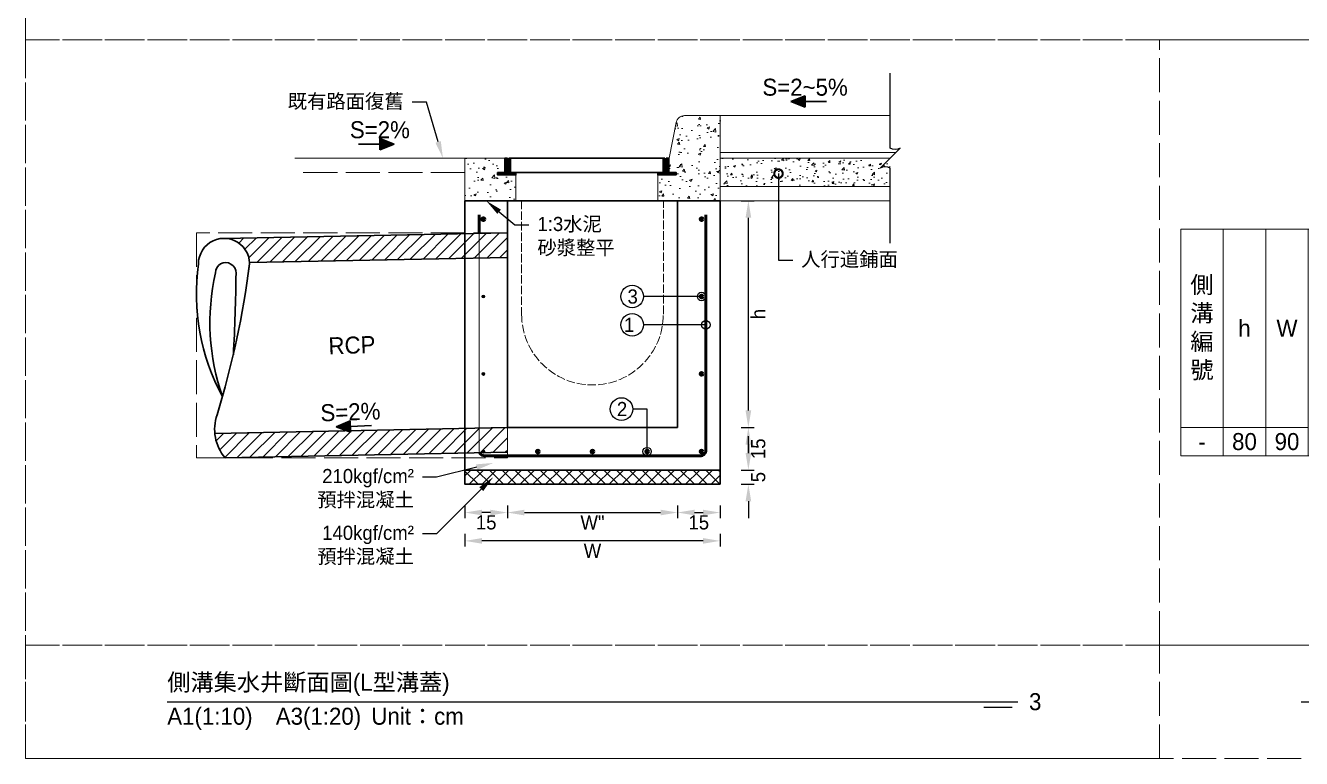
# Model space of a CAD drawing. Extents: x -6810 to 5075, y -2187 to 1200.
# Drawn here: x -3720 to -3269.9, y -507 to -248.5 of the extents above; entities that cross this region are included whole.
import ezdxf
from ezdxf import colors
from ezdxf.entities.mleader import LeaderData, LeaderLine
from ezdxf.math import Vec2, Vec3

# ---------------------------------------------------------------- set-up
doc = ezdxf.new("R2010")
doc.units = 0
doc.header["$MEASUREMENT"] = 0
doc.linetypes.add('ACAD_ISO02W100', pattern=[15, 12, -3])
doc.linetypes.add('HIDDEN', pattern=[0.375, 0.25, -0.125])
for name, color, linetype, lineweight in [('一、1.基本-圖框', 7, 'Continuous', 20), ('二、1.繪圖-既有設施', 8, 'Continuous', 20), ('二、2.繪圖-施作項目', 181, 'Continuous', 30), ('二、3.繪圖-排水流向', 170, 'Continuous', 30), ('二、4.繪圖-設計鋪面', 40, 'Continuous', 20), ('二、5.繪圖-鋼筋', 60, 'Continuous', 50), ('二、6.繪圖-其他施作項目', 35, 'Continuous', 30)]:
    doc.layers.add(name, color=color, linetype=linetype, lineweight=lineweight)
doc.layers.add('一、4.基本-隱藏', color=9, linetype='ACAD_ISO02W100', lineweight=20, plot=False)
doc.layers.add('三、1.文字-說明文字', color=2, linetype='Continuous')
doc.layers.add('三、3.文字-註解文字', color=2, linetype='Continuous')
doc.styles.add('次圖名(詳圖)', font='MS PGothic.ttf', dxfattribs={"height": 6})
doc.styles.add('註解文字(詳圖)', font='MS PGothic.ttf', dxfattribs={"height": 5})
doc.dimstyles.new('註解文字(詳圖)', dxfattribs={"dimtxt": 5, "dimasz": 6, "dimexe": 2, "dimexo": 5, "dimgap": 1, "dimtad": 2, "dimzin": 0, "dimdsep": 46, "dimtxsty": '註解文字(詳圖)', "dimcen": 0.1, "dimclrd": 144, "dimclre": 144, "dimclrt": 256, "dimadec": 0, "dimazin": 0, "dimtfac": 1, "dimtofl": 0, "dimtmove": 0, "dimatfit": 3, "dimfxlon": 1, "dimtolj": 1, "dimtzin": 0, "dimlwd": -1, "dimlwe": -1, "dimarcsym": 1})

# ---------------------------------------------------------------- blocks, each defined once
blk = doc.blocks.new('_DotSmall')
at = {"color": 0, "linetype": 'ByBlock', "const_width": 0.5}
blk.add_lwpolyline([(-0.0625, 0, 1), (0.0625, 0, 1)], format="xyb", close=True, dxfattribs=at)
blk = doc.blocks.new('排水流向')
at = {"layer": '二、3.繪圖-排水流向'}
h = blk.add_hatch(color=256, dxfattribs=at)
h.dxf.hatch_style = 1
h.paths.add_polyline_path([(0, 1), (0, -1), (2.5, 0)])
for points in [[(-3.75, 0), (0, 0)], [(0, 1), (0, -1)], [(2.5, 0), (0, 1)], [(2.5, 0), (0, -1)]]:
    blk.add_lwpolyline(points, dxfattribs=at)
blk = doc.blocks.new('*D192')
at = {"layer": 'Defpoints', "color": 0, "linetype": 'ACAD_ISO02W100', "ltscale": 0.25, "transparency": 16777216}
for p in [(-3490, -390.25), (-3475, -410.25), (-3475, -420.25)]:
    blk.add_point(p, dxfattribs=at)
at = {"layer": '三、1.文字-說明文字', "color": 144, "ltscale": 0.25, "transparency": 16777216}
for p, q in [((-3490, -417.75), (-3490, -422.25)), ((-3475, -417.75), (-3475, -422.25)), ((-3484, -420.25), (-3481, -420.25))]:
    blk.add_line(p, q, dxfattribs=at)
at = {"layer": '三、1.文字-說明文字', "color": 144, "linetype": 'ACAD_ISO02W100', "ltscale": 0.25, "transparency": 16777216}
for points in [[(-3484, -419.25), (-3484, -421.25), (-3490, -420.25)], [(-3481, -419.25), (-3481, -421.25), (-3475, -420.25)]]:
    blk.add_solid(points, dxfattribs=at)
at = {"layer": '三、1.文字-說明文字', "linetype": 'ACAD_ISO02W100', "ltscale": 0.25, "transparency": 16777216, "insert": (-3482.5, -423.75), "char_height": 5, "attachment_point": 5, "style": '註解文字(詳圖)'}
blk.add_mtext('\\A1;15', dxfattribs=at)
blk = doc.blocks.new('*D193')
at = {"layer": 'Defpoints', "color": 0, "linetype": 'ACAD_ISO02W100', "ltscale": 0.25, "transparency": 16777216}
for p in [(-3550, -390.25), (-3565, -410.25), (-3565, -420.25)]:
    blk.add_point(p, dxfattribs=at)
at = {"layer": '三、1.文字-說明文字', "color": 144, "ltscale": 0.25, "transparency": 16777216}
for p, q in [((-3565, -417.75), (-3565, -422.25)), ((-3550, -417.75), (-3550, -422.25)), ((-3556, -420.25), (-3559, -420.25))]:
    blk.add_line(p, q, dxfattribs=at)
at = {"layer": '三、1.文字-說明文字', "color": 144, "linetype": 'ACAD_ISO02W100', "ltscale": 0.25, "transparency": 16777216}
for points in [[(-3559, -419.25), (-3559, -421.25), (-3565, -420.25)], [(-3556, -419.25), (-3556, -421.25), (-3550, -420.25)]]:
    blk.add_solid(points, dxfattribs=at)
at = {"layer": '三、1.文字-說明文字', "linetype": 'ACAD_ISO02W100', "ltscale": 0.25, "transparency": 16777216, "insert": (-3557.5, -423.75), "char_height": 5, "attachment_point": 5, "style": '註解文字(詳圖)'}
blk.add_mtext('\\A1;15', dxfattribs=at)
blk = doc.blocks.new('*D190')
at = {"layer": 'Defpoints', "color": 0, "linetype": 'ACAD_ISO02W100', "ltscale": 0.25, "transparency": 16777216}
for p in [(-3550, -390.25), (-3490, -390.25), (-3490, -420.25)]:
    blk.add_point(p, dxfattribs=at)
at = {"layer": '三、1.文字-說明文字', "color": 144, "ltscale": 0.25, "transparency": 16777216}
for p, q in [((-3550, -417.75), (-3550, -422.25)), ((-3490, -417.75), (-3490, -422.25)), ((-3544, -420.25), (-3496, -420.25))]:
    blk.add_line(p, q, dxfattribs=at)
at = {"layer": '三、1.文字-說明文字', "color": 144, "linetype": 'ACAD_ISO02W100', "ltscale": 0.25, "transparency": 16777216}
for points in [[(-3544, -419.25), (-3544, -421.25), (-3550, -420.25)], [(-3496, -419.25), (-3496, -421.25), (-3490, -420.25)]]:
    blk.add_solid(points, dxfattribs=at)
at = {"layer": '三、1.文字-說明文字', "linetype": 'ACAD_ISO02W100', "ltscale": 0.25, "transparency": 16777216, "insert": (-3520, -423.75), "char_height": 5, "attachment_point": 5, "style": '註解文字(詳圖)'}
blk.add_mtext('\\A1;W{\\fMS PGothic|b0|i0|c128|p34;"}', dxfattribs=at)
blk = doc.blocks.new('*D191')
at = {"layer": 'Defpoints', "color": 0, "ltscale": 0.25, "transparency": 16777216}
for p in [(-3565, -410.25), (-3475, -410.25), (-3565, -430.25)]:
    blk.add_point(p, dxfattribs=at)
at = {"layer": '三、1.文字-說明文字', "color": 144, "ltscale": 0.25, "transparency": 16777216}
for p, q in [((-3565, -427.75), (-3565, -432.25)), ((-3481, -430.25), (-3559, -430.25)), ((-3475, -427.75), (-3475, -432.25))]:
    blk.add_line(p, q, dxfattribs=at)
for points in [[(-3559, -429.25), (-3559, -431.25), (-3565, -430.25)], [(-3481, -429.25), (-3481, -431.25), (-3475, -430.25)]]:
    blk.add_solid(points, dxfattribs=at)
at = {"layer": '三、1.文字-說明文字', "ltscale": 0.25, "transparency": 16777216, "insert": (-3520, -433.75), "char_height": 5, "attachment_point": 5, "style": '註解文字(詳圖)'}
blk.add_mtext('\\A1;W', dxfattribs=at)
blk = doc.blocks.new('*D211')
at = {"layer": 'Defpoints', "color": 0, "transparency": 16777216}
for p in [(-3520, -310.25), (-3465, -310.25), (-3520, -390.25)]:
    blk.add_point(p, dxfattribs=at)
at = {"layer": '三、3.文字-註解文字', "color": 144, "transparency": 16777216}
for p, q in [((-3467.5, -310.25), (-3463, -310.25)), ((-3465, -384.25), (-3465, -316.25)), ((-3467.5, -390.25), (-3463, -390.25))]:
    blk.add_line(p, q, dxfattribs=at)
for points in [[(-3466, -316.25), (-3464, -316.25), (-3465, -310.25)], [(-3466, -384.25), (-3464, -384.25), (-3465, -390.25)]]:
    blk.add_solid(points, dxfattribs=at)
at = {"layer": '三、3.文字-註解文字', "transparency": 16777216, "insert": (-3461.5, -350.25), "char_height": 5, "attachment_point": 5, "rotation": 90, "style": '註解文字(詳圖)'}
blk.add_mtext('\\A1;h', dxfattribs=at)
blk = doc.blocks.new('*D209')
at = {"layer": 'Defpoints', "color": 0, "transparency": 16777216}
for p in [(-3520, -390.25), (-3520, -405.25), (-3465, -405.25)]:
    blk.add_point(p, dxfattribs=at)
at = {"layer": '三、3.文字-註解文字', "color": 144, "transparency": 16777216}
for p, q in [((-3467.5, -390.25), (-3463, -390.25)), ((-3465, -396.25), (-3465, -399.25)), ((-3467.5, -405.25), (-3463, -405.25))]:
    blk.add_line(p, q, dxfattribs=at)
for points in [[(-3466, -396.25), (-3464, -396.25), (-3465, -390.25)], [(-3466, -399.25), (-3464, -399.25), (-3465, -405.25)]]:
    blk.add_solid(points, dxfattribs=at)
at = {"layer": '三、3.文字-註解文字', "transparency": 16777216, "insert": (-3461.5, -397.75), "char_height": 5, "attachment_point": 5, "rotation": 90, "style": '註解文字(詳圖)'}
blk.add_mtext('\\A1;15', dxfattribs=at)
blk = doc.blocks.new('*D210')
at = {"layer": 'Defpoints', "color": 0, "transparency": 16777216}
for p in [(-3520, -405.25), (-3520, -410.25), (-3465, -410.25)]:
    blk.add_point(p, dxfattribs=at)
at = {"layer": '三、3.文字-註解文字', "color": 144, "transparency": 16777216}
for p, q in [((-3465, -399.25), (-3465, -393.25)), ((-3467.5, -405.25), (-3463, -405.25)), ((-3467.5, -410.25), (-3463, -410.25)), ((-3465, -416.25), (-3465, -422.25))]:
    blk.add_line(p, q, dxfattribs=at)
for points in [[(-3466, -399.25), (-3464, -399.25), (-3465, -405.25)], [(-3466, -416.25), (-3464, -416.25), (-3465, -410.25)]]:
    blk.add_solid(points, dxfattribs=at)
at = {"layer": '三、3.文字-註解文字', "transparency": 16777216, "insert": (-3461.5, -407.75), "char_height": 5, "attachment_point": 5, "rotation": 90, "style": '註解文字(詳圖)'}
blk.add_mtext('\\A1;5', dxfattribs=at)
blk = doc.blocks.new('_Small')
at = {"color": 0, "linetype": 'ByBlock', "lineweight": -2}
blk.add_circle((0, 0), 0.25, dxfattribs=at)

msp = doc.modelspace()

# ---------------------------------------------------------------- hatches: boundary and pattern name
at = {"layer": '二、1.繪圖-既有設施'}
h = msp.add_hatch(dxfattribs=at)
h.set_pattern_fill('AR-CONC', color=256, scale=0.05)
h.set_pattern_definition([(50, (-2192.146, -1155.746), (9.109233, -0.796954), [0.9525, -10.4775]), (355, (-2192.146, -1155.746), (-1.76217, 9.55284), [0.762, -8.38203]), (100.45144, (-2191.387, -1155.812), (7.34706, 8.755888), [0.8095, -8.90451]), (46.1842, (-2192.146, -1153.206), (13.55395, -2.10212), [1.42875, -15.71625]), (96.6356, (-2191.016, -1153.381), (11.87021, 12.37131), [1.21425, -13.35678]), (351.1842, (-2192.146, -1153.206), (11.87021, 12.37131), [1.143, -12.57299]), (21, (-2190.876, -1153.841), (7.58072, -5.11326), [0.9525, -10.4775]), (326, (-2190.876, -1153.841), (3.0901, 9.2094), [0.762, -8.382]), (71.45144, (-2190.244, -1154.267), (10.67082, 4.09614), [0.8095, -8.904497]), (37.5, (-2192.1457, -1155.7456), (0.15443, 4.227752), [0, -8.2804, 0, -8.509, 0, -8.41375]), (7.5, (-2192.1457, -1155.7456), (3.340983, 5.009029), [0, -4.8514, 0, -8.0899, 0, -3.20675]), (327.5, (-2194.978, -1155.7456), (6.77953, -0.286437), [0, -3.175, 0, -9.906, 0, -13.1445]), (317.5, (-2196.248, -1155.7456), (7.40646, 1.271325), [0, -4.1275, 0, -6.5786, 0, -9.3345])])
h.paths.add_polyline_path([(-3565, -310.25), (-3547, -310.25), (-3547, -301.15), (-3553.5, -301.15), (-3553.5, -300.25), (-3550.9, -300.25), (-3550.9, -295.25), (-3565, -295.25)])
h.paths.add_polyline_path([(-3490.5, -301.15), (-3497, -301.15), (-3497, -310.25), (-3475, -310.25), (-3475, -295.25), (-3475, -280.25), (-3487.541, -280.25, 0.3575108), (-3490.482, -282.662), (-3493.1, -295.75), (-3493.1, -300.25), (-3490.5, -300.25)])
h = msp.add_hatch(color=256, dxfattribs=at)
h.dxf.hatch_style = 1
h.paths.add_polyline_path([(-3558, -344.05, 1), (-3559, -344.05, 1)])
h = msp.add_hatch(color=256, dxfattribs=at)
h.dxf.hatch_style = 1
h.paths.add_polyline_path([(-3558, -371.35, 1), (-3559, -371.35, 1)])
h = msp.add_hatch(color=256, dxfattribs=at)
h.dxf.hatch_style = 1
h.paths.add_polyline_path([(-3558, -398.75, 1), (-3559, -398.75, 1)])
at = {"layer": '二、2.繪圖-施作項目'}
h = msp.add_hatch(dxfattribs=at)
h.set_pattern_fill('ANSI37', color=256)
h.set_pattern_definition([(45, (-2663.882, -731.9858), (-2.245064, 2.245064), []), (135, (-2663.882, -731.9858), (-2.245064, -2.245064), [])])
h.paths.add_polyline_path([(-3475, -405.25), (-3565, -405.25), (-3565, -410.25), (-3475, -410.25)])
at = {"layer": '二、4.繪圖-設計鋪面'}
h = msp.add_hatch(dxfattribs=at)
h.set_pattern_fill('AR-CONC', color=256)
h.set_pattern_definition([(50, (-3609.145, 140.2144), (7.1726, -0.62752), [0.75, -8.25]), (355, (-3609.145, 140.2144), (-1.38751, 7.52192), [0.6, -6.6]), (100.4514, (-3608.547, 140.162), (5.78509, 6.8944), [0.6374, -7.01142]), (46.1842, (-3609.145, 142.214), (10.67241, -1.6552), [1.125, -12.375]), (96.6356, (-3608.256, 142.076), (9.34662, 9.74119), [0.9561, -10.51714]), (351.1842, (-3609.145, 142.214), (9.34662, 9.74119), [0.9, -9.9]), (21, (-3608.145, 141.7144), (5.96907, -4.02619), [0.75, -8.25]), (326, (-3608.145, 141.7144), (2.43315, 7.2515), [0.6, -6.6]), (71.4514, (-3607.6476, 141.379), (8.40222, 3.22531), [0.6374, -7.01142]), (37.5, (-3609.145, 140.2144), (0.121599, 3.328939), [0, -6.52, 0, -6.7, 0, -6.625]), (7.5, (-3609.145, 140.2144), (2.630695, 3.944117), [0, -3.82, 0, -6.37, 0, -2.525]), (327.5, (-3611.375, 140.2144), (5.338224, -0.225549), [0, -2.5, 0, -7.8, 0, -10.35]), (317.5, (-3612.375, 140.2144), (5.83186, 1.00105), [0, -3.25, 0, -5.18, 0, -7.35])])
h.paths.add_polyline_path([(-3415, -295.25), (-3475, -295.25), (-3475, -302.75), (-3465, -302.75), (-3465, -305.25), (-3415, -305.25)])
h.paths.add_polyline_path([(-3465, -302.75), (-3475, -302.75), (-3475, -305.25), (-3465, -305.25)], flags=17)
at = {"layer": '二、5.繪圖-鋼筋'}
h = msp.add_hatch(color=256, dxfattribs=at)
h.dxf.hatch_style = 1
h.paths.add_polyline_path([(-3558, -316.75, 1), (-3559, -316.75, 1)])
h = msp.add_hatch(color=256, dxfattribs=at)
h.dxf.hatch_style = 1
h.paths.add_polyline_path([(-3481, -316.75, 1), (-3482, -316.75, 1)])
h = msp.add_hatch(color=256, dxfattribs=at)
h.dxf.hatch_style = 1
h.paths.add_polyline_path([(-3481, -344.05, 1), (-3482, -344.05, 1)])
h = msp.add_hatch(color=256, dxfattribs=at)
h.dxf.hatch_style = 1
h.paths.add_polyline_path([(-3481, -371.35, 1), (-3482, -371.35, 1)])
h = msp.add_hatch(color=256, dxfattribs=at)
h.dxf.hatch_style = 1
h.paths.add_polyline_path([(-3538.75, -398.75, 1), (-3539.75, -398.75, 1)])
h = msp.add_hatch(color=256, dxfattribs=at)
h.dxf.hatch_style = 1
h.paths.add_polyline_path([(-3519.5, -398.75, 1), (-3520.5, -398.75, 1)])
h = msp.add_hatch(color=256, dxfattribs=at)
h.dxf.hatch_style = 1
h.paths.add_polyline_path([(-3500.25, -398.75, 1), (-3501.25, -398.75, 1)])
h = msp.add_hatch(color=256, dxfattribs=at)
h.dxf.hatch_style = 1
h.paths.add_polyline_path([(-3481, -398.75, 1), (-3482, -398.75, 1)])
at = {"layer": '二、6.繪圖-其他施作項目'}
h = msp.add_hatch(dxfattribs=at)
h.set_pattern_fill('ANSI31', color=256, scale=0.1)
h.set_pattern_definition([(45, (-2322.16578, -1315.77732), (-0.2245064, 0.2245064), [])])
h.paths.add_polyline_path([(-3550, -295.25), (-3550.9, -295.25), (-3550.9, -300.25), (-3553.5, -300.25), (-3553.5, -301.15), (-3547, -301.15), (-3547, -300.25), (-3550, -300.25)])
h.paths.add_polyline_path([(-3494, -300.25), (-3497, -300.25), (-3497, -301.15), (-3490.5, -301.15), (-3490.5, -300.25), (-3493.1, -300.25), (-3493.1, -295.25), (-3494, -295.25)])
h = msp.add_hatch(dxfattribs=at)
h.set_pattern_fill('ANSI31', color=256, scale=25)
h.set_pattern_definition([(45, (-7068.3087, -1795.3046), (-2.2097087, 2.2097087), [])])
h.paths.add_polyline_path([(-3550, -321.536), (-3650, -323.536, -0.3982556), (-3640.998, -332.058), (-3550, -330.238)])
h.paths.add_polyline_path([(-3550, -390.25), (-3653.228, -392.315, 0.1552766), (-3649.618, -400.932), (-3550, -398.952)])

# ---------------------------------------------------------------- linework, layer by layer
at = {"layer": '一、1.基本-圖框'}
for points in [[(-3312.5, -390.25), (-3297.5, -390.25), (-3297.5, -320.25), (-3312.5, -320.25)], [(-3297.5, -390.25), (-3282.5, -390.25), (-3282.5, -320.25), (-3297.5, -320.25)], [(-3282.5, -390.25), (-3267.5, -390.25), (-3267.5, -320.25), (-3282.5, -320.25)], [(-3312.5, -390.25), (-3297.5, -390.25), (-3297.5, -400.25), (-3312.5, -400.25)], [(-3297.5, -390.25), (-3282.5, -390.25), (-3282.5, -400.25), (-3297.5, -400.25)], [(-3282.5, -390.25), (-3267.5, -390.25), (-3267.5, -400.25), (-3282.5, -400.25)]]:
    msp.add_lwpolyline(points, close=True, dxfattribs=at)
at = {"layer": '一、4.基本-隱藏'}
for points in [[(-3720, 0), (-2940, 0), (-2940, -507), (-3720, -507)], [(-3220, -213.5), (-3720, -213.5), (-3720, -253.5), (-3220, -253.5)], [(-3320, -253.5), (-3720, -253.5), (-3720, -467), (-3320, -467)], [(-3320, -253.5), (-2940, -253.5), (-2940, -467), (-3320, -467)], [(-3550, -321.536), (-3659.704, -321.536), (-3659.704, -400.932), (-3550, -400.932)], [(-3312.5, -320.25), (-2947.5, -320.25), (-2947.5, -400.25), (-3312.5, -400.25)], [(-3320, -467), (-3720, -467), (-3720, -507), (-3320, -507)], [(-3320, -467), (-2940, -467), (-2940, -507), (-3320, -507)]]:
    msp.add_lwpolyline(points, close=True, dxfattribs=at)
at = {"layer": '三、3.文字-註解文字'}
msp.add_lwpolyline([(-3415, -325.25), (-3415, -298.786, 0.2828427), (-3418.536, -298.786), (-3411.464, -291.714, -0.2828427), (-3415, -291.714), (-3415, -265.25)], format="xyb", dxfattribs=at)
for points in [[(-3670, -487), (-3370, -487)], [(-3372, -489), (-3382, -489)], [(-3270, -487), (-2990, -487)]]:
    msp.add_lwpolyline(points, dxfattribs=at)
for centre in [(-3506, -344.05), (-3506, -354.05), (-3509.75, -383.75)]:
    msp.add_circle(centre, 4, dxfattribs=at)
at = {"layer": '二、1.繪圖-既有設施'}
for points in [[(-3475, -280.25), (-3487.541, -280.25, 0.3575108), (-3490.482, -282.662), (-3493, -295.25), (-3493.1, -295.25)], [(-3559.788, -399.146, -0.1166941), (-3560, -398.25), (-3560, -321.736)]]:
    msp.add_lwpolyline(points, format="xyb", dxfattribs=at)
for points in [[(-3475, -295.25), (-3475, -280.25)], [(-3547, -300.25), (-3547, -310.25), (-3565, -310.25), (-3565, -295.25), (-3550.9, -295.25)], [(-3497, -300.25), (-3497, -310.25), (-3475, -310.25), (-3475, -295.25)]]:
    msp.add_lwpolyline(points, dxfattribs=at)
at = {"layer": '二、1.繪圖-既有設施', "linetype": 'HIDDEN'}
msp.add_lwpolyline([(-3547, -310.25), (-3497, -310.25)], dxfattribs=at)
at = {"layer": '二、1.繪圖-既有設施', "linetype": 'ACAD_ISO02W100', "ltscale": 0.25}
msp.add_lwpolyline([(-3545, -310.25), (-3545, -350.25, 1), (-3495, -350.25), (-3495, -310.25)], format="xyb", dxfattribs=at)
at = {"layer": '二、1.繪圖-既有設施'}
for centre in [(-3558.5, -344.05), (-3558.5, -371.35), (-3558.5, -398.75)]:
    msp.add_circle(centre, 0.5, dxfattribs=at)
at = {"layer": '二、2.繪圖-施作項目'}
for points in [[(-3565, -310.25), (-3475, -310.25)], [(-3565, -310.25), (-3565, -410.25)], [(-3550, -310.25), (-3550, -390.25)], [(-3490, -310.25), (-3490, -390.25)], [(-3475, -310.25), (-3475, -410.25)], [(-3550, -390.25), (-3490, -390.25)], [(-3565, -405.25), (-3475, -405.25)], [(-3565, -410.25), (-3475, -410.25)]]:
    msp.add_lwpolyline(points, dxfattribs=at)
at = {"layer": '二、4.繪圖-設計鋪面'}
for points in [[(-3475, -280.25), (-3415, -280.25)], [(-3565, -295.25), (-3625, -295.25)], [(-3475, -293.25), (-3413, -293.25)], [(-3475, -295.25), (-3415, -295.25)], [(-3475, -305.25), (-3415, -305.25)], [(-3475, -310.25), (-3415, -310.25)]]:
    msp.add_lwpolyline(points, dxfattribs=at)
at = {"layer": '二、4.繪圖-設計鋪面', "linetype": 'ACAD_ISO02W100'}
msp.add_lwpolyline([(-3565, -300.25), (-3625, -300.25)], dxfattribs=at)
at = {"layer": '二、5.繪圖-鋼筋'}
msp.add_lwpolyline([(-3560, -321.736), (-3560, -315.25)], dxfattribs=at)
msp.add_lwpolyline([(-3480, -315.25), (-3480, -398.25, -0.4142136), (-3482, -400.25), (-3558, -400.25, -0.2838016), (-3559.788, -399.146, -0.2838016)], format="xyb", dxfattribs=at)
for centre in [(-3558.5, -316.75), (-3481.5, -316.75), (-3481.5, -344.05), (-3481.5, -371.35), (-3539.25, -398.75), (-3520, -398.75), (-3500.75, -398.75), (-3481.5, -398.75)]:
    msp.add_circle(centre, 0.5, dxfattribs=at)
at = {"layer": '二、6.繪圖-其他施作項目'}
for points in [[(-3553.5, -300.25), (-3550.9, -300.25), (-3550.9, -295.25), (-3550, -295.25), (-3550, -300.25), (-3547, -300.25), (-3547, -301.15), (-3553.5, -301.15)], [(-3493.1, -295.25), (-3494, -295.25), (-3494, -300.25), (-3497, -300.25), (-3497, -301.15), (-3490.5, -301.15), (-3490.5, -300.25), (-3493.1, -300.25)]]:
    msp.add_lwpolyline(points, close=True, dxfattribs=at)
for points in [[(-3549.5, -295.25), (-3549.5, -300.25)], [(-3549.5, -295.25), (-3494.5, -295.25)], [(-3548.9, -295.25), (-3548.9, -300.25)], [(-3495.1, -295.25), (-3495.1, -300.25)], [(-3494.5, -295.25), (-3494.5, -300.25)], [(-3549.5, -300.25), (-3494.5, -300.25)], [(-3650, -323.536), (-3550, -321.536)], [(-3640.998, -332.058), (-3550, -330.238)], [(-3653.228, -392.315), (-3550, -390.25)], [(-3649.618, -400.932), (-3550, -398.952)]]:
    msp.add_lwpolyline(points, dxfattribs=at)
for points in [[(-3650.522, -379.371, -0.1578495), (-3659.015, -332.552, -1.1409026), (-3641.294, -334.894)], [(-3650.489, -379.432, -0.1399452), (-3653.02, -335.72, -1.0112817), (-3645.748, -335.801, -0.0106152), (-3646.686, -364.65)], [(-3640.985, -332.552, -0.0416835), (-3652.391, -385.767, 0.2681724), (-3649.618, -400.932, 0.2681724)]]:
    msp.add_lwpolyline(points, format="xyb", dxfattribs=at)

# ---------------------------------------------------------------- block references
at = {"xscale": 2, "yscale": 2, "zscale": 2}
for p, rotation in [((-3445, -275.25), 180), ((-3605.393, -389.854), 182)]:
    msp.add_blockref('排水流向', p, dxfattribs=dict(at, rotation=rotation))
msp.add_blockref('排水流向', (-3595, -290.25), dxfattribs=at)

# ---------------------------------------------------------------- texts
at = {"layer": '一、1.基本-圖框', "char_height": 6, "attachment_point": 5, "style": '註解文字(詳圖)'}
for s, width, insert in [('側溝編號', 12.98354, (-3305, -355.25)), ('{\\fMS PGothic|b0|i0|c128|p34;h}', 12.98354, (-3290, -355.25)), ('{\\fMS PGothic|b0|i0|c128|p34;W}', 22.32258, (-3275, -355.25))]:
    msp.add_mtext_dynamic_manual_height_columns(s, width=width, gutter_width=30, heights=[0], dxfattribs=dict(at, insert=insert))
at = {"layer": '三、1.文字-說明文字', "linetype": 'ACAD_ISO02W100', "ltscale": 0.25, "insert": (-3604.852, -361.234), "char_height": 6, "attachment_point": 5, "rotation": 2, "style": '次圖名(詳圖)'}
msp.add_mtext_dynamic_manual_height_columns('{\\fMS PGothic|b0|i0|c128|p34;RCP}', width=11.08004, gutter_width=30, heights=[0], dxfattribs=at)
at = {"layer": '三、3.文字-註解文字', "char_height": 6}
for s, width, gutter_width, insert, attachment_point, style in [('-', 9.06048, 30, (-3305, -395.25), 5, '註解文字(詳圖)'), ('80', 9.06048, 30, (-3290, -395.25), 5, '註解文字(詳圖)'), ('90', 9.06048, 30, (-3275, -395.25), 5, '註解文字(詳圖)'), ('{\\fMS PGothic|b0|i0|c128|p34;側溝}集水井{\\fMS PGothic|b0|i0|c128|p34;斷面圖(L型溝蓋)}', 131.94411, 15, (-3670, -481), 4, '次圖名(詳圖)'), ('3', 3, 15, (-3366, -487), 4, '次圖名(詳圖)'), ('A1(1:10)\u3000A3(1:20){\\fMS PGothic|b0|i0|c128|p34;^IUnit：cm}', 136.03259, 15, (-3670, -493), 4, '次圖名(詳圖)')]:
    msp.add_mtext_dynamic_manual_height_columns(s, width=width, gutter_width=gutter_width, heights=[0], dxfattribs=dict(at, insert=insert, attachment_point=attachment_point, style=style))
at = {"layer": '二、3.繪圖-排水流向', "char_height": 6, "attachment_point": 5, "style": '註解文字(詳圖)'}
for s, insert in [('{\\fMS PGothic|b0|i0|c128|p34;S=2~5%}', (-3445, -270.25)), ('{\\fMS PGothic|b0|i0|c128|p34;S=2%}', (-3595, -285.25))]:
    msp.add_mtext_dynamic_manual_height_columns(s, width=10.17412, gutter_width=30, heights=[0], dxfattribs=dict(at, insert=insert))
at = {"layer": '二、3.繪圖-排水流向', "insert": (-3605.396, -384.784), "char_height": 6, "attachment_point": 5, "rotation": 2, "style": '註解文字(詳圖)'}
msp.add_mtext_dynamic_manual_height_columns('{\\fMS PGothic|b0|i0|c128|p34;S=2%}', width=10.17412, gutter_width=30, heights=[0], dxfattribs=at)

# ---------------------------------------------------------------- dimensions: what is measured, and where the dimension line sits
at = {"layer": '三、1.文字-說明文字', "linetype": 'ACAD_ISO02W100', "ltscale": 0.25}
for base, p1, p2, text, picture, middle in [((-3565, -420.25), (-3550, -390.25), (-3565, -410.25), '15', '*D193', (-3557.5, -423.75)), ((-3490, -420.25), (-3550, -390.25), (-3490, -390.25), 'W{\\fMS PGothic|b0|i0|c128|p34;"}', '*D190', (-3520, -423.75)), ((-3475, -420.25), (-3490, -390.25), (-3475, -410.25), '15', '*D192', (-3482.5, -423.75))]:
    dim = msp.add_linear_dim(base=base, p1=p1, p2=p2, text=text, dimstyle='註解文字(詳圖)', dxfattribs=at)
    dim.commit()
    dim.dimension.update_dxf_attribs({"geometry": picture, "text_midpoint": middle})
at = {"layer": '三、1.文字-說明文字', "ltscale": 0.25}
dim = msp.add_linear_dim(base=(-3565, -430.25), p1=(-3475, -410.25), p2=(-3565, -410.25), text='W', dimstyle='註解文字(詳圖)', dxfattribs=at)
dim.commit()
dim.dimension.update_dxf_attribs({"geometry": '*D191', "text_midpoint": (-3520, -433.75)})
at = {"layer": '三、3.文字-註解文字'}
for base, p1, p2, text, picture, middle in [((-3465, -310.25), (-3520, -390.25), (-3520, -310.25), 'h', '*D211', (-3461.5, -350.25)), ((-3465, -405.25), (-3520, -390.25), (-3520, -405.25), '15', '*D209', (-3461.5, -397.75)), ((-3465, -410.25), (-3520, -405.25), (-3520, -410.25), '5', '*D210', (-3461.5, -407.75))]:
    dim = msp.add_linear_dim(base=base, p1=p1, p2=p2, angle=90, text=text, dimstyle='註解文字(詳圖)', dxfattribs=at)
    dim.commit()
    dim.dimension.update_dxf_attribs({"geometry": picture, "text_midpoint": middle})

# ---------------------------------------------------------------- leaders
ml = msp.add_multileader_mtext('Standard', dxfattribs=at)
ml.set_content('既有路面復舊', color=256, style='註解文字(詳圖)')
ml.set_leader_properties(color=144, linetype='ByLayer', lineweight=-1)
ml.build(insert=Vec2(0, 0))
ml.multileader.update_dxf_attribs({"dogleg_length": 5, "arrow_head_size": 6})
ctx = ml.context
ctx.base_point, ctx.char_height, ctx.arrow_head_size, ctx.landing_gap_size, ctx.plane_origin = Vec3(-3632.383, -275.5), 5, 6, 3, Vec3(-3657.575, -253.587)
ctx.text_align_type = 2
notes = []
notes.append((ctx, [(1, (1, 1, 0), (-3578.599, -275.5), (-1, 0), 5, [(0, [(-3572.744, -295.25)], 0, [])])]))
ctx.mtext.insert, ctx.mtext.alignment, ctx.mtext.flow_direction = Vec3(-3586.599, -272.659), 3, 5
ml = msp.add_multileader_mtext('Standard', dxfattribs=at)
ml.set_content('人行道鋪面', color=256, style='註解文字(詳圖)')
ml.set_leader_properties(color=144, linetype='ByLayer', lineweight=-1)
ml.set_arrow_properties(name='DOTSMALL')
ml.build(insert=Vec2(0, 0))
ml.multileader.update_dxf_attribs({"dogleg_length": 5, "arrow_head_size": 6})
ctx = ml.context
ctx.base_point, ctx.char_height, ctx.arrow_head_size, ctx.landing_gap_size, ctx.plane_origin = Vec3(-3449.376, -331.229), 5, 6, 3, Vec3(-3454.376, -300.697)
notes.append((ctx, [(0, (1, 1, 0), (-3454.376, -331.229), (1, 0), 5, [(0, [(-3454.376, -300.697)], 0, [])])]))
ctx.mtext.insert, ctx.mtext.flow_direction = Vec3(-3446.376, -328.417), 5
ml = msp.add_multileader_mtext('Standard', dxfattribs=at)
ml.set_content('\\pxqd;{\\fMS PGothic|b0|i0|c128|p34;1:3水泥\\P砂漿整平}', color=256, style='註解文字(詳圖)')
ml.set_leader_properties(color=144, linetype='ByLayer', lineweight=-1)
ml.build(insert=Vec2(0, 0))
ml.multileader.update_dxf_attribs({"dogleg_length": 5, "arrow_head_size": 6})
ctx = ml.context
ctx.base_point, ctx.char_height, ctx.arrow_head_size, ctx.landing_gap_size, ctx.plane_origin = Vec3(-3542.418, -318.79), 5, 6, 3, Vec3(-3557.5, -310.25)
notes.append((ctx, [(0, (1, 1, 0), (-3547.418, -318.79), (1, 0), 5, [(0, [(-3557.5, -310.25)], 0, [])])]))
ctx.mtext.insert, ctx.mtext.width, ctx.mtext.flow_direction = Vec3(-3539.418, -315.949), 33.84047, 5
ml = msp.add_multileader_mtext('Standard', dxfattribs=at)
ml.set_content('3', color=256, style='註解文字(詳圖)')
ml.set_leader_properties(color=144, linetype='ByLayer', lineweight=-1)
ml.set_arrow_properties(name='SMALL')
ml.build(insert=Vec2(0, 0))
ml.multileader.update_dxf_attribs({"dogleg_length": 5, "arrow_head_size": 6})
ctx = ml.context
ctx.base_point, ctx.char_height, ctx.arrow_head_size, ctx.plane_origin = Vec3(-3508.898, -344.05), 5, 6, Vec3(-3480, -344.05)
ctx.text_align_type = 2
notes.append((ctx, [(0, (1, 1, 0), (-3497, -344.05), (-1, 0), 5, [(0, [(-3481.5, -344.05)], 0, [])])]))
ctx.mtext.insert, ctx.mtext.alignment, ctx.mtext.flow_direction = Vec3(-3504, -341.55), 3, 5
ml = msp.add_multileader_mtext('Standard', dxfattribs=at)
ml.set_content('1', color=256, style='註解文字(詳圖)')
ml.set_leader_properties(color=144, linetype='ByLayer', lineweight=-1)
ml.set_arrow_properties(name='SMALL')
ml.build(insert=Vec2(0, 0))
ml.multileader.update_dxf_attribs({"dogleg_length": 5, "arrow_head_size": 6})
ctx = ml.context
ctx.base_point, ctx.char_height, ctx.arrow_head_size, ctx.landing_gap_size, ctx.plane_origin = Vec3(-3510.006, -354.05), 5, 6, 3.25, Vec3(-3480, -354.05)
ctx.text_align_type = 2
notes.append((ctx, [(0, (1, 1, 0), (-3494.5, -354.05), (-1, 0), 7.5, [(0, [(-3480, -354.05)], 0, [])])]))
ctx.mtext.insert, ctx.mtext.alignment, ctx.mtext.flow_direction = Vec3(-3505.25, -351.55), 3, 5
ml = msp.add_multileader_mtext('Standard', dxfattribs=at)
ml.set_content('2', color=256, style='註解文字(詳圖)')
ml.set_leader_properties(color=144, linetype='ByLayer', lineweight=-1)
ml.set_arrow_properties(name='SMALL')
ml.build(insert=Vec2(0, 0))
ml.multileader.update_dxf_attribs({"dogleg_length": 5, "arrow_head_size": 6})
ctx = ml.context
ctx.base_point, ctx.char_height, ctx.arrow_head_size, ctx.plane_origin = Vec3(-3512.648, -383.75), 5, 6, Vec3(-3478.75, -359.712)
ctx.text_align_type = 2
notes.append((ctx, [(0, (1, 1, 0), (-3500.75, -383.75), (-1, 0), 5, [(0, [(-3500.75, -398.75)], 0, [])])]))
ctx.mtext.insert, ctx.mtext.alignment, ctx.mtext.flow_direction = Vec3(-3507.75, -381.25), 3, 5
ml = msp.add_multileader_mtext('Standard', dxfattribs=at)
ml.set_content('{\\fMS PGothic|b0|i0|c128|p34;210kgf/cm²}\\P預拌{\\fMS PGothic|b0|i0|c128|p34;混凝土}', color=256, style='註解文字(詳圖)')
ml.set_leader_properties(color=144, linetype='ByLayer', lineweight=-1)
ml.build(insert=Vec2(0, 0))
ml.multileader.update_dxf_attribs({"dogleg_length": 5, "arrow_head_size": 6})
ctx = ml.context
ctx.base_point, ctx.char_height, ctx.arrow_head_size, ctx.landing_gap_size, ctx.plane_origin = Vec3(-3621.398, -407.75), 5, 6, 3, Vec3(-3555, -402.75)
ctx.text_align_type = 2
notes.append((ctx, [(0, (1, 1, 0), (-3575, -407.75), (-1, 0), 5, [(0, [(-3555, -402.75)], 0, [])])]))
ctx.mtext.insert, ctx.mtext.alignment, ctx.mtext.flow_direction = Vec3(-3583, -404.881), 3, 5
ml = msp.add_multileader_mtext('Standard', dxfattribs=at)
ml.set_content('{\\fMS PGothic|b0|i0|c128|p34;140kgf/cm²}\\P預拌{\\fMS PGothic|b0|i0|c128|p34;混凝土}', color=256, style='註解文字(詳圖)')
ml.set_leader_properties(color=144, linetype='ByLayer', lineweight=-1)
ml.build(insert=Vec2(0, 0))
ml.multileader.update_dxf_attribs({"dogleg_length": 5, "arrow_head_size": 6})
ctx = ml.context
ctx.base_point, ctx.char_height, ctx.arrow_head_size, ctx.landing_gap_size, ctx.plane_origin = Vec3(-3621.398, -427.75), 5, 6, 3, Vec3(-3555, -407.75)
ctx.text_align_type = 2
notes.append((ctx, [(0, (1, 1, 0), (-3575, -427.75), (-1, 0), 5, [(0, [(-3555, -407.75)], 0, [])])]))
ctx.mtext.insert, ctx.mtext.alignment, ctx.mtext.flow_direction = Vec3(-3583, -424.881), 3, 5
for ctx, leaders in notes:
    for number, flags, end, landing, length, lines in leaders:
        leader = LeaderData()
        leader.index, (leader.has_last_leader_line, leader.has_dogleg_vector, leader.attachment_direction) = number, flags
        leader.last_leader_point, leader.dogleg_vector, leader.dogleg_length = Vec3(end), Vec3(landing), length
        for number, points, colour, breaks in lines:
            line = LeaderLine()
            line.index, line.vertices, line.color, line.breaks = number, Vec3.list(points), colors.encode_raw_color(colour), breaks
            leader.lines.append(line)
        ctx.leaders.append(leader)

doc.saveas('drawing.dxf')
